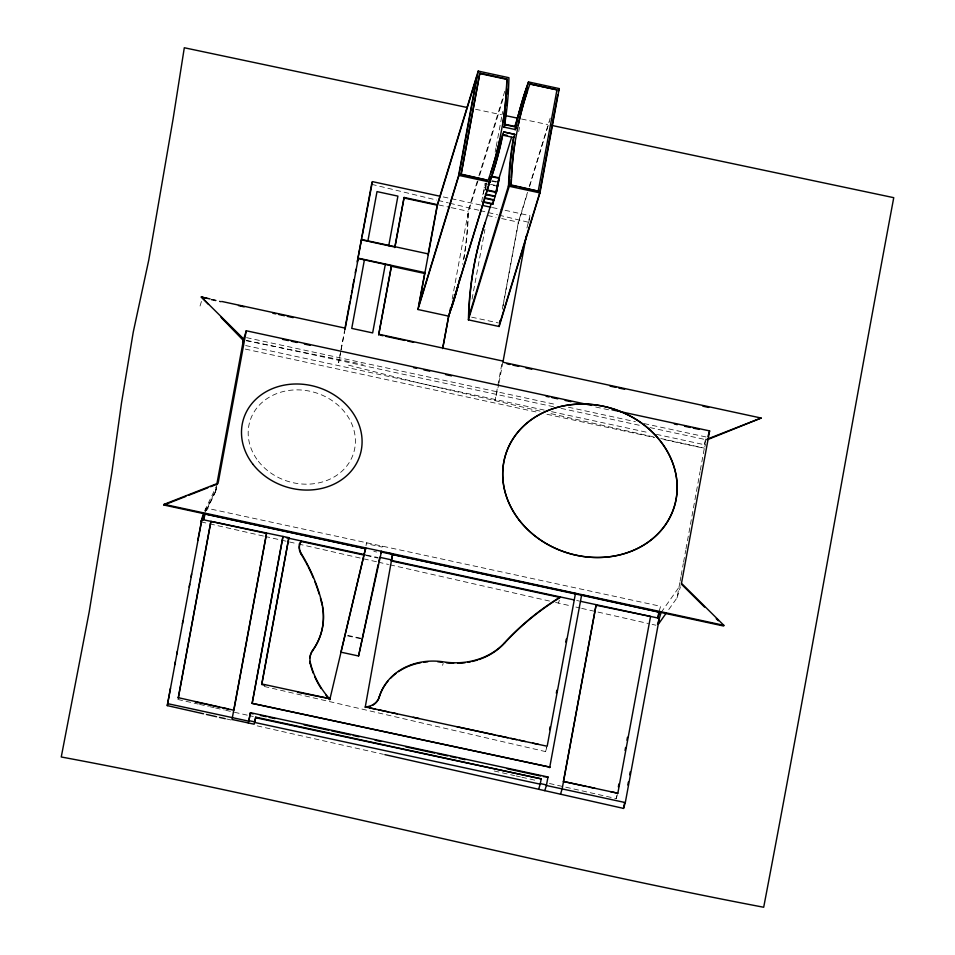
<?xml version="1.0" encoding="UTF-8"?>
<svg xmlns="http://www.w3.org/2000/svg" width="955" height="955" viewBox="0 0 955 955"><rect width="100%" height="100%" fill="white"/><g stroke="black" fill="none" stroke-linecap="round" stroke-linejoin="round"><path stroke-width="0.72" stroke-dasharray="4.78 3.58" d="M477.202 181.45L468.081 211.294L467.783 220.223A438.297 375.291 17 0 1 462.721 264.38M481.63 201.827L485.2 183.157M485.415 189.603L486.298 183.909M485.952 185.807L485.224 190.069L485.785 187.24M679.841 582.586L677.059 597.818L667.82 610.866M680.103 581.129L680.903 576.748M681.166 575.292L683.291 563.605M683.565 562.149L685.69 550.474M685.953 549.018L700.063 471.651M700.325 470.194L704.312 448.301L662.054 439.169M205.755 511.021L206.292 508.096L660.633 606.294L658.855 612.143M206.662 510.4L215.341 492.279L216.415 486.429M345.149 328.854L338.619 362.745L340.768 351.154M366.004 545.663L366.553 542.738L366.266 543.658L382.096 547.084L382.382 546.153L381.833 549.089M452.181 299.118L468.01 213.395M495.156 152.215L495.955 147.858M496.23 146.401L501.864 115.901M502.127 114.445L502.664 111.532M472.057 299.118L484.937 229.379M518.696 131.623L519.496 127.266M502.33 309.098L518.386 222.169L527.506 192.325M503.082 305.827L518.374 223.004L527.96 191.645M501.769 364.285L495.024 400.587L498.737 384.447M526.921 228.018L529.989 215.687L503.965 210.052M498.999 383.015L502.712 362.912M528.64 222.957L529.989 215.687M264.201 686.454L545.544 751.597L546.356 747.216M549.435 783.482L616.202 798.571L616.739 795.658M656.395 434.334L704.456 444.72L705.542 438.858M341.031 349.709L344.504 330.955M200.037 306.018L201.672 300.694M204.871 512.763L206.292 508.096M215.567 491.025L216.355 488.447L206.208 510.4M215.341 492.279L216.833 487.36M478.933 175.768L505.004 90.498M477.966 180.841L468.368 212.201L468.153 219.029A438.297 375.291 17 0 1 463.867 258.817M479.708 175.135L503.679 96.73M482.836 194.725L486.429 182.966M529.249 186.643L550.534 116.999M529.703 185.95L549.316 121.798M442.571 665.36L443.18 663.391M558.484 603.094L559.344 600.277M545.544 751.597L546.773 747.586M704.456 444.72L705.614 440.924M704.79 446.761L705.626 444.015M677.059 597.818L680.438 586.776M616.202 798.571L617.431 794.572M484.042 187.108L486.477 188.135M204.609 510.865L216.176 486.716M206.065 510.686L215.006 492.195M661.111 612.501L680.438 585.2M246.306 340.744L363.031 364.404M475.566 109.276L501.435 114.755M521.561 119.017L547.573 124.532M492.052 180.722L497.77 181.963M491.431 181.092L496.684 182.226M490.452 184.291L497.018 185.712M485.056 183.635L495.561 185.903M443.251 196.933L480.831 205.062M492.398 207.557L502.521 209.742M438.763 204.955L449.924 207.366M451.321 207.665L468.081 211.294M487.671 215.532L496.051 217.334M501.626 218.54L518.386 222.169M471.663 317.167L498.45 322.957M211.544 299.249L220.271 301.135M211.091 299.882L221.142 302.055M595.717 407.021L610.281 410.173M246.533 337.64L556.765 404.705M568.416 407.224L635.409 421.704M644.148 423.59L706.784 437.127M246.533 340.386L553.733 406.782M561.015 408.358L641.187 425.691M649.937 427.577L705.327 439.551M245.662 345.555L544.243 410.089M551.524 411.665L649.114 432.758M245.316 349.088L538.202 412.393M546.94 414.279L654.772 437.593M373.823 551.381L376.7 552.002M366.469 555.034L378.061 557.541M576.677 600.468L579.148 601.005M366.314 555.559L377.905 558.066M347.835 635.409L360.811 638.215M347.668 635.923L360.656 638.728M653.495 436.901L548.779 413.157M660.764 438.5L704.36 448.134M226.741 719.008L231.086 719.998M257.205 725.872L383.409 754.307M201.123 521.896L208.393 523.543M209.837 523.877L263.592 536.089M265.036 536.424L297.005 543.682M298.449 544.016L376.903 561.838M378.347 562.173L388.518 564.477M389.974 564.811L549.77 601.113M555.571 602.438L570.075 605.733M575.877 607.058L580.234 608.037M581.679 608.371L648.385 623.531M652.134 624.379L655.882 625.227M177.845 699.466L198.163 704.062M199.619 704.384L208.321 706.354M209.778 706.688L214.123 707.667M215.579 708.001L224.294 709.971M225.738 710.293L232.996 711.941M234.453 712.263L253.326 716.525M494.272 771.007L514.602 775.603M516.046 775.926L520.403 776.916M521.86 777.239L536.376 780.522M211.353 299.345L221.333 301.637M540.124 411.139L416.129 382.275L346.772 364.726M371.602 184.315L436.769 200.084M438.214 200.431L448.349 202.89M449.805 203.236L478.765 210.243M480.21 210.589L497.591 214.803M499.035 215.15L528.008 222.157M258.375 461.289A54.244 46.449 17 0 0 350.736 459.928A54.244 46.449 17 0 0 296.241 389.879A54.244 46.449 17 0 0 258.375 461.289"/><path stroke-width="1.43" d="M514.805 126.502L528.509 81.939L559.224 88.588L539.957 192.91L499.119 326.491L468.404 319.853L468.702 310.924A438.297 375.291 17 0 1 484.77 223.888L491.276 203.475M509.039 183.921L468.845 316.559L469.06 309.73A438.297 375.291 17 0 1 485.128 222.694M486.716 180.041L461.086 174.502L479.84 73.165L506.902 79.014L506.544 86.786A436.304 373.596 17 0 1 502.999 122.037M506.902 79.014L506.663 86.428A436.304 373.596 17 0 1 503.106 121.667L499.787 139.394A436.304 373.596 17 0 1 490.548 173.416M508.502 186.834L508.717 180.006A438.297 375.291 17 0 1 513.515 137.305M516.846 186.559L511.152 185.33L511.343 179.409M511.152 185.33L511.498 177.558A436.304 373.596 17 0 1 515.055 142.307M504.145 127.122L505.016 124.305L516.142 126.705L515.282 129.534L504.18 127.158L505.052 122.049A438.297 375.291 17 0 0 508.92 77.713L478.204 71.076L437.199 205.17L428.043 254.794L428.306 253.923L361.766 239.538L360.835 242.582M365.18 707.464L392.648 554.019L386.047 552.587M203.522 713.779L167.268 705.614L170.503 688.066M174.825 664.656L175.362 661.731M176.723 654.426L177.26 651.501M182.393 623.711L182.93 620.786M189.138 587.146L189.687 584.221M191.036 576.904L191.573 573.979M197.781 540.339L201.875 519.46L288.864 537.677L261.849 683.983L330.072 698.738L297.972 692.375M167.268 705.614L201.875 519.46M216.69 484.973L243.394 340.159L229.069 325.416M210.769 521.943L178.227 698.212L210.936 521.418L266.576 533.451L232.017 719.461L254.149 724.2L255.725 717.145L541.222 778.862L540.184 784.162L254.675 722.458L255.725 717.145M591.599 405.398L246.259 330.764L218.349 481.917L217.454 484.042L210.589 486.728M266.421 533.964L233.868 710.245L178.382 697.699M580.389 601.28L659.332 618.339L625.31 802.57L546.379 785.499L548.015 777L250.461 712.693L248.825 721.192L167.853 703.692M252.12 703.369L549.829 767.128L252.12 703.369L282.847 536.961M248.288 722.947L250.461 712.693M252.287 702.82L283.014 536.412M344.779 329.499L349.888 301.864M350.425 298.963L351.01 295.764M351.5 293.161L352.037 290.26M352.359 288.434L353.995 279.636M355.248 272.855L355.881 269.37M357.242 262.04L361.575 238.571M361.909 236.756L371.602 184.315M345.149 328.854L358.221 258.542L391.49 265.741L378.681 334.775L391.49 265.741M357.397 261.24L372.426 181.629L440.362 196.312M364.404 259.879L351.75 328.401L372.653 332.913L385.307 264.404M388.745 245.745L397.913 196.121L377.01 191.609L367.842 241.221L361.659 239.884M394.773 247.596L404.096 197.458L437.366 204.657M394.928 247.082L404.096 197.458M507.021 135.312L502.843 134.416L501.829 139.49A438.297 375.291 17 0 1 489.652 182.035L448.647 316.141L417.944 309.504L424.868 272.581L358.328 258.196M417.944 309.504L458.937 175.398L478.204 71.076M461.086 174.502L479.84 73.165M448.647 316.141L442.654 348.599L448.814 315.616L452.085 306.054A438.297 375.291 17 0 0 458.316 284.817M449.495 313.646L450.569 307.832M449.865 312.452L489.521 182.727L490.595 176.914M468.845 316.559L469.371 313.646M502.664 135.144L503.607 131.933L514.733 134.345L513.802 137.556L502.664 135.144L502.843 134.416M504.252 126.776L504.073 127.516L505.016 124.305M503.607 131.933L514.733 134.345M486.644 190.379L496.302 192.456L498.653 179.707M513.802 137.556L513.981 136.816L513.11 141.925A438.297 375.291 17 0 0 509.242 186.273L468.404 319.853M515.39 129.188L516.333 124.484A438.297 375.291 17 0 1 528.509 81.939M515.211 129.916L516.142 126.705M526.205 90.94L527.017 86.583L524.796 92.981A438.297 375.291 17 0 0 515.509 127.146M499.119 326.491L500.193 320.689M500.396 320.355L499.859 323.256L539.515 193.543L557.768 94.736M521.788 255.856L522.325 252.932M526.229 236.04L502.927 362.232L761.135 418.039L706.891 439.885M519.699 187.168L538.214 191.179L556.968 89.842L529.906 83.992L527.387 91.298A436.304 373.596 17 0 0 518.147 125.308M549.591 729.68L550.128 726.755M556.323 693.151L556.872 690.226M565.766 642.011L566.303 639.086M577.93 594.07L575.447 593.533L547.179 746.249L365.335 706.939A17.405 14.91 17 0 0 379.29 696.875A61.657 52.8 17 0 1 443.633 661.887A69.584 59.58 17 0 0 504.598 642.739A315.281 269.967 17 0 1 560.358 596.947M549.662 767.677L581.643 594.87L658.855 612.143L657.768 618.004L659.559 612.155L381.296 552.014M586.346 786.431L563.438 781.476L596.147 604.682L562.137 788.914L560.513 794.202M618.351 786.908L618.888 783.983M625.059 750.439L625.585 747.514M626.934 740.221L627.471 737.308M610.687 791.695L617.837 793.235L650.546 616.441L595.992 605.207M624.606 802.546L623.531 808.396L384.853 754.629M627.829 784.986L628.366 782.061M629.715 774.744L630.252 771.819M612 409.814L709.625 430.908L681.488 583.326L723.854 625.322L723.651 626.014L661.111 612.501L657.506 624.319M493.544 199.977L492.708 204.215L496.445 191.991L499.405 177.893L491.562 176.198M496.302 192.456L498.916 178.287M325.942 695.252A94.079 80.554 17 0 0 329.75 699.8L365.681 547.907L340.935 652.17L358.567 655.99L378.144 564.477M378.753 561.612L379.374 558.747M358.567 655.99L381.511 551.322L381.009 552.933M201.302 521.335L203.32 513.551L163.878 505.016L164.093 504.336L217.668 483.349M242.582 342.821L246.259 330.764M371.579 184.399L372.426 181.629M288.864 537.677L261.682 684.532L264.583 685.165M299.225 548.648A14.564 12.475 17 0 1 301.1 541.461L301.267 540.948A14.564 12.475 17 0 0 301.183 553.423L301.028 553.948A198.783 170.217 17 0 1 302.759 556.849M322.181 605.315A77.283 66.181 17 0 0 321.549 602.521L321.704 601.996A198.783 170.217 17 0 0 301.183 553.423M312.548 650.976L312.846 649.985A77.283 66.181 17 0 0 321.704 601.996M313.312 673.275A94.079 80.554 17 0 1 310.256 663.665L310.423 663.152A21.201 18.145 17 0 1 312.846 649.985M499.119 177.821L511.57 137.365M497.018 185.712L497.662 183.575M497.997 182.512L499.405 177.893M495.311 193.232L497.71 185.401M529.906 83.992L556.968 89.842M558.353 91.429L559.224 88.588M372.772 705.232A17.405 14.91 17 0 0 379.135 697.389L379.29 696.875M538.214 191.179L511.259 184.96M478.789 659.583A69.584 59.58 17 0 0 504.431 643.252L504.598 642.739M575.447 593.533L392.481 554.569L391.407 560.43L574.194 599.943M541.222 778.862L255.558 717.694M538.62 789.272L540.351 783.613L546.547 784.95L544.792 790.668M548.015 777L543.49 776.618M563.438 781.476L617.837 793.235M707.942 436.435L709.625 430.908M623.508 808.479L625.31 802.57M489.521 182.727L491.741 176.329A438.297 375.291 17 0 0 502.473 134.918M202.484 518.171L204.346 514.279M200.968 521.251L202.878 517.3M658.58 623.925L666.136 613.241M163.878 505.016L185.855 496.409M188.613 495.335L207.844 487.802M707.094 439.193L761.135 418.039M466.935 107.449L184.303 47.75L173.142 118.647L148.777 260.011L133.222 332.268L121.464 403.117L111.89 472.164L89.233 611.725L61.251 756.981C296.778 800.779 528.378 862.508 763.69 907.25C808.897 671.055 849.449 434.024 893.749 197.673L551.93 125.451M505.744 115.662L517.252 118.098M479.72 73.535L506.783 79.384M504.944 124.687L516.07 127.087M492.016 176.806L497.543 177.988M461.193 174.132L488.148 180.352L490.667 173.058A436.304 373.596 17 0 0 499.895 139.036M458.937 175.398L489.652 182.035M509.242 186.273L539.957 192.91M486.787 189.902L496.445 191.991M485.51 194.044L495.144 196.133M485.367 194.522L495.012 196.599M484.376 197.721L494.022 199.81M484.221 198.186L493.878 200.275M483.146 201.648L492.792 203.737M483.015 202.126L492.804 204.239M482.287 205.373L490.954 207.247M403.929 197.983L437.199 205.17M369.239 241.531L393.699 246.808M391.323 266.254L424.593 273.452M378.837 334.25L503.13 361.121M380.126 335.086L383.039 335.718M385.951 336.351L404.848 340.434M407.761 341.054L413.575 342.32M208.536 304.406L201.362 297.041L210.088 298.927M221.727 301.446L345.364 328.174M272.915 313.252L275.804 313.873M278.693 314.493L284.471 315.747M287.36 316.368L293.149 317.621M507.069 363.855L509.97 364.488M512.871 365.108L518.672 366.362M525.918 367.938L531.732 369.191M610.054 386.118L615.856 387.372M618.756 388.005L624.57 389.258M702.892 406.185L708.694 407.439M282.573 339.335L288.398 340.601M291.311 341.233L297.136 342.487M304.418 344.063L310.244 345.316M413.646 367.675L416.559 368.308M423.841 369.872L429.678 371.137M445.699 374.599L451.524 375.864M546.188 396.325L549.101 396.946M552.014 397.578L557.839 398.844M565.121 400.42L570.947 401.673M674.361 424.02L677.274 424.653M684.556 426.228L690.381 427.482M693.294 428.115L699.12 429.38M164.093 504.336L723.854 625.322M380.759 551.453L383.397 552.014M365.467 548.588L205.218 513.957L203.427 519.795L204.513 513.933L366.04 548.85M379.672 557.302L391.574 559.881L391.24 560.943L560.203 597.472A315.281 269.967 17 0 0 556.049 600.086M286.357 537.725L365.013 554.724M301.1 541.461L364.858 555.249M369.704 707.882L375.518 709.147M378.431 709.768L388.613 711.976M391.526 712.597L397.34 713.863M413.348 717.312L419.161 718.578M456.991 726.755L494.809 734.92M497.722 735.553L507.905 737.761M510.818 738.382L516.631 739.648M519.544 740.268L525.357 741.534M532.639 743.097L538.453 744.363M250.294 713.242L253.194 713.863M260.452 715.438L266.266 716.692M269.167 717.324L274.968 718.578M304 724.845L328.675 730.181M331.576 730.814L350.449 734.884M353.35 735.517L359.152 736.771M375.124 740.221L380.926 741.474M405.6 746.81L434.632 753.077M437.533 753.71L447.692 755.906M450.593 756.539L456.406 757.793M459.307 758.413L465.109 759.667M507.201 768.763L540.59 775.985M195.345 701.913L219.602 707.166M222.455 707.774L228.161 709.016M589.211 787.051L594.929 788.293M248.992 720.643L254.854 721.908M206.423 714.436L216.582 716.728M219.483 717.384L225.285 718.685M243.728 339.037L201.362 297.041L207.068 298.354M238.464 305.564L244.17 306.877M201.362 297.041L202.687 297.351M681.273 584.018L704.575 607.117M716.238 618.661L718.351 620.762M222.336 318.731L243.525 339.729M220.832 317.024L243.394 340.159M329.905 699.287A94.079 80.554 17 0 1 310.423 663.152M322.444 606.723A77.283 66.181 17 0 1 312.691 650.51A21.201 18.145 17 0 0 309.85 657.9M303.332 557.816A198.783 170.217 17 0 1 305.528 561.719M306.233 563.032A198.783 170.217 17 0 1 307.617 565.67M308.298 566.995A198.783 170.217 17 0 1 313.264 577.727M314.923 581.798A198.783 170.217 17 0 1 319.233 594.177M320.45 598.343A198.783 170.217 17 0 1 321.549 602.521M301.028 553.948A14.564 12.475 17 0 1 299.381 549.734M310.256 663.665A21.201 18.145 17 0 1 309.85 661.361M379.135 697.389A61.657 52.8 17 0 1 387.981 681.07M390.535 678.253A61.657 52.8 17 0 1 396.325 673.168M398.45 671.652A61.657 52.8 17 0 1 407.773 666.59M409.015 666.077A61.657 52.8 17 0 1 420.869 662.675M423.626 662.233A61.657 52.8 17 0 1 427.816 661.779M437.772 661.767A61.657 52.8 17 0 1 442.058 662.197M369.931 706.521A17.405 14.91 17 0 1 368.391 706.975M477.476 660.012A69.584 59.58 17 0 1 472.08 661.469M470.696 661.767A69.584 59.58 17 0 1 467.914 662.293M465.109 662.71A69.584 59.58 17 0 1 457.97 663.283M453.625 663.295A69.584 59.58 17 0 1 446.379 662.794M504.431 643.252A315.281 269.967 17 0 1 555.01 600.743M321.167 688.555A94.079 80.554 17 0 1 314.613 676.415M460.035 277.404A438.297 375.291 17 0 1 459.033 281.713M458.316 284.578A438.297 375.291 17 0 1 451.715 307.247M507.809 89.304A438.297 375.291 17 0 1 507.571 93.769M507.045 101.17A438.297 375.291 17 0 1 506.651 105.611M506.198 110.04A438.297 375.291 17 0 1 505.673 114.457M505.302 117.393A438.297 375.291 17 0 1 504.24 124.711M527.494 90.928A436.304 373.596 17 0 0 518.267 124.95L514.948 142.677A436.304 373.596 17 0 0 511.391 177.928M437.354 205.492L418.839 305.743L458.495 176.03L477.011 75.779L437.354 205.492M252.956 464.309A61.001 52.239 17 0 0 356.848 462.781A61.001 52.239 17 0 0 295.549 383.994A61.001 52.239 17 0 0 252.956 464.309M519.281 520.236A88.266 75.576 17 0 0 669.598 518.028A88.266 75.576 17 0 0 580.915 404.037A88.266 75.576 17 0 0 519.281 520.236A88.23 75.541 17 0 0 669.562 518.004A88.23 75.541 17 0 0 580.915 404.061A88.23 75.541 17 0 0 519.317 520.224"/></g></svg>
